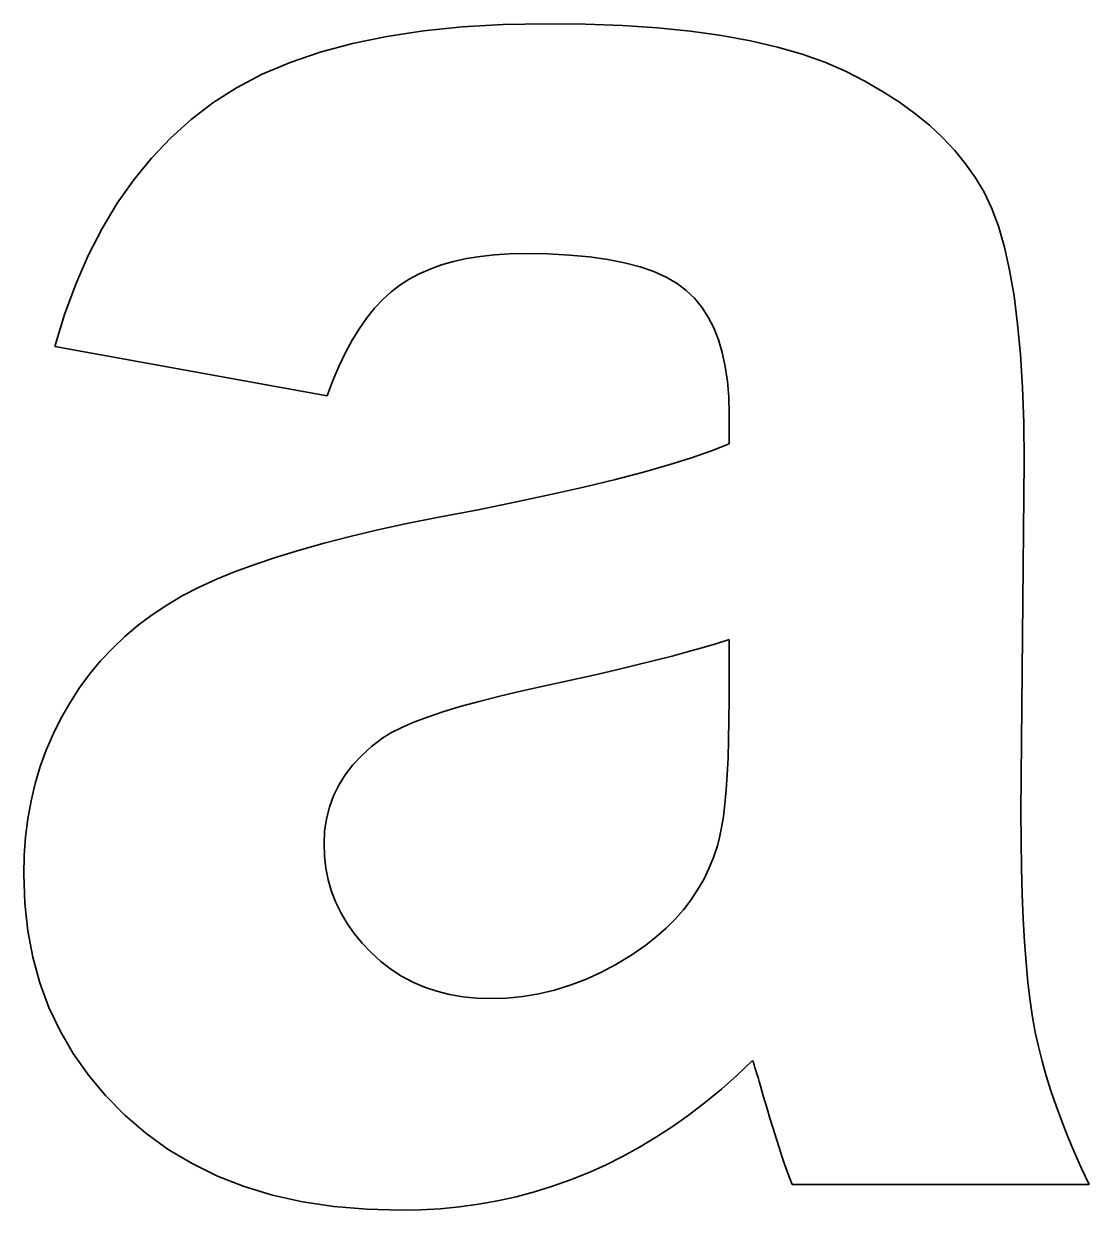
# Model space of a CAD drawing. Extents: x 23 to 417, y 3 to 294.
# Drawn here: x 222.6858 to 223.0938, y 105.4488 to 105.9031 of the extents above; entities that cross this region are included whole.
import ezdxf

# ---------------------------------------------------------------- set-up
doc = ezdxf.new("R2010")
doc.units = 0
doc.layers.get('0').update_dxf_attribs({"lineweight": 13})

# ---------------------------------------------------------------- blocks, each defined once
blk = doc.blocks.new('BLOCK4760')
at = {"color": 7, "lineweight": 35, "ltscale": 0.001772}
blk.add_line((9.4652, 32.9322), (9.5353, 32.9428), dxfattribs=at)
at = {"color": 7, "lineweight": 35, "ltscale": 0.001867}
for p, q in [((9.5353, 32.9428), (9.6096, 32.9504)), ((9.6401, 32.0261), (9.7133, 32.0409))]:
    blk.add_line(p, q, dxfattribs=at)
at = {"color": 7, "lineweight": 35, "ltscale": 0.001964}
blk.add_line((9.6096, 32.9504), (9.688, 32.9549), dxfattribs=at)
at = {"color": 7, "lineweight": 35, "ltscale": 0.002066}
blk.add_line((9.688, 32.9549), (9.7707, 32.9565), dxfattribs=at)
at = {"color": 7, "lineweight": 35, "ltscale": 0.001875}
blk.add_line((9.7707, 32.9565), (9.8457, 32.9556), dxfattribs=at)
at = {"color": 7, "lineweight": 35, "ltscale": 0.001777}
blk.add_line((9.8457, 32.9556), (9.9167, 32.9528), dxfattribs=at)
at = {"color": 7, "lineweight": 35, "ltscale": 0.001682}
blk.add_line((9.9167, 32.9528), (9.9838, 32.9483), dxfattribs=at)
at = {"color": 7, "lineweight": 35, "ltscale": 0.001588}
blk.add_line((9.9838, 32.9483), (10.047, 32.9419), dxfattribs=at)
at = {"color": 7, "lineweight": 35, "ltscale": 0.001495}
blk.add_line((10.047, 32.9419), (10.1063, 32.9337), dxfattribs=at)
at = {"color": 7, "lineweight": 35, "ltscale": 0.001599}
blk.add_line((9.3375, 32.902), (9.3993, 32.9186), dxfattribs=at)
at = {"color": 7, "lineweight": 35, "ltscale": 0.001683}
blk.add_line((9.3993, 32.9186), (9.4652, 32.9322), dxfattribs=at)
at = {"color": 7, "lineweight": 35, "ltscale": 0.001406}
blk.add_line((10.1063, 32.9337), (10.1616, 32.9237), dxfattribs=at)
at = {"color": 7, "lineweight": 35, "ltscale": 0.001319}
blk.add_line((10.1616, 32.9237), (10.213, 32.9118), dxfattribs=at)
at = {"color": 7, "lineweight": 35, "ltscale": 0.001521}
blk.add_line((9.2799, 32.8823), (9.3375, 32.902), dxfattribs=at)
at = {"color": 7, "lineweight": 35, "ltscale": 0.001235}
blk.add_line((10.213, 32.9118), (10.2605, 32.8982), dxfattribs=at)
at = {"color": 7, "lineweight": 35, "ltscale": 0.001156}
blk.add_line((10.2605, 32.8982), (10.3041, 32.8827), dxfattribs=at)
at = {"color": 7, "lineweight": 35, "ltscale": 0.001451}
blk.add_line((9.2265, 32.8596), (9.2799, 32.8823), dxfattribs=at)
at = {"color": 7, "lineweight": 35, "ltscale": 0.001081}
blk.add_line((10.3041, 32.8827), (10.3437, 32.8654), dxfattribs=at)
at = {"color": 7, "lineweight": 35, "ltscale": 0.001389}
blk.add_line((9.1773, 32.8338), (9.2265, 32.8596), dxfattribs=at)
at = {"color": 7, "lineweight": 35, "ltscale": 0.001026}
blk.add_line((10.3437, 32.8654), (10.3802, 32.8467), dxfattribs=at)
at = {"color": 7, "lineweight": 35, "ltscale": 0.000988714}
blk.add_line((10.3802, 32.8467), (10.4145, 32.827), dxfattribs=at)
at = {"color": 7, "lineweight": 35, "ltscale": 0.001336}
blk.add_line((9.1322, 32.805), (9.1773, 32.8338), dxfattribs=at)
at = {"color": 7, "lineweight": 35, "ltscale": 0.000954017}
blk.add_line((10.4145, 32.827), (10.4466, 32.8063), dxfattribs=at)
at = {"color": 7, "lineweight": 35, "ltscale": 0.001313}
blk.add_line((9.0905, 32.7731), (9.1322, 32.805), dxfattribs=at)
at = {"color": 7, "lineweight": 35, "ltscale": 0.000921816}
blk.add_line((10.4466, 32.8063), (10.4764, 32.7847), dxfattribs=at)
at = {"color": 7, "lineweight": 35, "ltscale": 0.000892637}
blk.add_line((10.4764, 32.7847), (10.504, 32.7621), dxfattribs=at)
at = {"color": 7, "lineweight": 35, "ltscale": 0.001316}
blk.add_line((9.0514, 32.7379), (9.0905, 32.7731), dxfattribs=at)
at = {"color": 7, "lineweight": 35, "ltscale": 0.000866947}
blk.add_line((10.504, 32.7621), (10.5294, 32.7384), dxfattribs=at)
at = {"color": 7, "lineweight": 35, "ltscale": 0.001328}
blk.add_line((9.0147, 32.6994), (9.0514, 32.7379), dxfattribs=at)
at = {"color": 7, "lineweight": 35, "ltscale": 0.000844684}
blk.add_line((10.5294, 32.7384), (10.5526, 32.7138), dxfattribs=at)
at = {"color": 7, "lineweight": 35, "ltscale": 0.000826231}
blk.add_line((10.5526, 32.7138), (10.5735, 32.6883), dxfattribs=at)
at = {"color": 7, "lineweight": 35, "ltscale": 0.001347}
blk.add_line((8.9806, 32.6577), (9.0147, 32.6994), dxfattribs=at)
at = {"color": 7, "lineweight": 35, "ltscale": 0.000811858}
blk.add_line((10.5735, 32.6883), (10.5922, 32.6617), dxfattribs=at)
at = {"color": 7, "lineweight": 35, "ltscale": 0.001374}
blk.add_line((8.9491, 32.6127), (8.9806, 32.6577), dxfattribs=at)
at = {"color": 7, "lineweight": 35, "ltscale": 0.000802387}
blk.add_line((10.5922, 32.6617), (10.6087, 32.6342), dxfattribs=at)
at = {"color": 7, "lineweight": 35, "ltscale": 0.000842189}
blk.add_line((10.6087, 32.6342), (10.6232, 32.6038), dxfattribs=at)
at = {"color": 7, "lineweight": 35, "ltscale": 0.001409}
blk.add_line((8.92, 32.5644), (8.9491, 32.6127), dxfattribs=at)
at = {"color": 7, "lineweight": 35, "ltscale": 0.000935471}
blk.add_line((10.6232, 32.6038), (10.6363, 32.5687), dxfattribs=at)
at = {"color": 7, "lineweight": 35, "ltscale": 0.001449}
blk.add_line((8.8936, 32.5128), (8.92, 32.5644), dxfattribs=at)
at = {"color": 7, "lineweight": 35, "ltscale": 0.001035}
blk.add_line((10.6363, 32.5687), (10.6478, 32.529), dxfattribs=at)
at = {"color": 7, "lineweight": 35, "ltscale": 0.001139}
for p, q in [((10.6478, 32.529), (10.6578, 32.4845)), ((10.005, 32.112), (10.0485, 32.1256))]:
    blk.add_line(p, q, dxfattribs=at)
at = {"color": 7, "lineweight": 35, "ltscale": 0.001496}
blk.add_line((8.8696, 32.458), (8.8936, 32.5128), dxfattribs=at)
at = {"color": 7, "lineweight": 35, "ltscale": 0.000630498}
blk.add_line((9.6178, 32.5068), (9.5932, 32.5014), dxfattribs=at)
at = {"color": 7, "lineweight": 35, "ltscale": 0.000657794}
blk.add_line((9.6438, 32.5111), (9.6178, 32.5068), dxfattribs=at)
at = {"color": 7, "lineweight": 35, "ltscale": 0.000686989}
blk.add_line((9.6711, 32.5141), (9.6438, 32.5111), dxfattribs=at)
at = {"color": 7, "lineweight": 35, "ltscale": 0.000717837}
blk.add_line((9.6997, 32.5159), (9.6711, 32.5141), dxfattribs=at)
at = {"color": 7, "lineweight": 35, "ltscale": 0.000750897}
blk.add_line((9.7298, 32.5165), (9.6997, 32.5159), dxfattribs=at)
at = {"color": 7, "lineweight": 35, "ltscale": 0.0011}
blk.add_line((9.7737, 32.5158), (9.7298, 32.5165), dxfattribs=at)
at = {"color": 7, "lineweight": 35, "ltscale": 0.001028}
blk.add_line((9.8148, 32.5137), (9.7737, 32.5158), dxfattribs=at)
at = {"color": 7, "lineweight": 35, "ltscale": 0.000957736}
blk.add_line((9.853, 32.5101), (9.8148, 32.5137), dxfattribs=at)
at = {"color": 7, "lineweight": 35, "ltscale": 0.000890569}
blk.add_line((9.8882, 32.5052), (9.853, 32.5101), dxfattribs=at)
at = {"color": 7, "lineweight": 35, "ltscale": 0.000824149}
blk.add_line((9.9206, 32.4988), (9.8882, 32.5052), dxfattribs=at)
at = {"color": 7, "lineweight": 35, "ltscale": 0.000561916}
blk.add_line((9.548, 32.4869), (9.5274, 32.4779), dxfattribs=at)
at = {"color": 7, "lineweight": 35, "ltscale": 0.000582563}
blk.add_line((9.5699, 32.4948), (9.548, 32.4869), dxfattribs=at)
at = {"color": 7, "lineweight": 35, "ltscale": 0.000604565}
blk.add_line((9.5932, 32.5014), (9.5699, 32.4948), dxfattribs=at)
at = {"color": 7, "lineweight": 35, "ltscale": 0.000761425}
blk.add_line((9.95, 32.4911), (9.9206, 32.4988), dxfattribs=at)
at = {"color": 7, "lineweight": 35, "ltscale": 0.000702355}
blk.add_line((9.9766, 32.4819), (9.95, 32.4911), dxfattribs=at)
at = {"color": 7, "lineweight": 35, "ltscale": 0.001246}
for p, q in [((10.6578, 32.4845), (10.6662, 32.4354)), ((8.8396, 31.0282), (8.8183, 31.0733))]:
    blk.add_line(p, q, dxfattribs=at)
at = {"color": 7, "lineweight": 35, "ltscale": 0.000530569}
blk.add_line((9.5082, 32.4676), (9.4903, 32.4561), dxfattribs=at)
at = {"color": 7, "lineweight": 35, "ltscale": 0.000544077}
blk.add_line((9.5274, 32.4779), (9.5082, 32.4676), dxfattribs=at)
at = {"color": 7, "lineweight": 35, "ltscale": 0.000647124}
blk.add_line((10.0002, 32.4713), (9.9766, 32.4819), dxfattribs=at)
at = {"color": 7, "lineweight": 35, "ltscale": 0.00059857}
blk.add_line((10.0209, 32.4593), (10.0002, 32.4713), dxfattribs=at)
at = {"color": 7, "lineweight": 35, "ltscale": 0.001548}
blk.add_line((8.8482, 32.3999), (8.8696, 32.458), dxfattribs=at)
at = {"color": 7, "lineweight": 35, "ltscale": 0.000548675}
blk.add_line((9.4735, 32.4431), (9.4573, 32.4283), dxfattribs=at)
at = {"color": 7, "lineweight": 35, "ltscale": 0.000532335}
blk.add_line((9.4903, 32.4561), (9.4735, 32.4431), dxfattribs=at)
at = {"color": 7, "lineweight": 35, "ltscale": 0.000557621}
blk.add_line((10.0387, 32.4459), (10.0209, 32.4593), dxfattribs=at)
at = {"color": 7, "lineweight": 35, "ltscale": 0.000541712}
blk.add_line((10.0543, 32.4308), (10.0387, 32.4459), dxfattribs=at)
at = {"color": 7, "lineweight": 35, "ltscale": 0.000569463}
blk.add_line((9.4573, 32.4283), (9.4417, 32.4117), dxfattribs=at)
at = {"color": 7, "lineweight": 35, "ltscale": 0.000548906}
blk.add_line((10.0682, 32.4138), (10.0543, 32.4308), dxfattribs=at)
at = {"color": 7, "lineweight": 35, "ltscale": 0.001356}
blk.add_line((10.6662, 32.4354), (10.6731, 32.3816), dxfattribs=at)
at = {"color": 7, "lineweight": 35, "ltscale": 0.001606}
blk.add_line((8.8293, 32.3385), (8.8482, 32.3999), dxfattribs=at)
at = {"color": 7, "lineweight": 35, "ltscale": 0.000619329}
blk.add_line((9.4268, 32.3933), (9.4126, 32.373), dxfattribs=at)
at = {"color": 7, "lineweight": 35, "ltscale": 0.000592716}
blk.add_line((9.4417, 32.4117), (9.4268, 32.3933), dxfattribs=at)
at = {"color": 7, "lineweight": 35, "ltscale": 0.000562789}
blk.add_line((10.0805, 32.395), (10.0682, 32.4138), dxfattribs=at)
at = {"color": 7, "lineweight": 35, "ltscale": 0.00058381}
blk.add_line((10.0911, 32.3742), (10.0805, 32.395), dxfattribs=at)
at = {"color": 7, "lineweight": 35, "ltscale": 0.000648366}
blk.add_line((9.4126, 32.373), (9.399, 32.3509), dxfattribs=at)
at = {"color": 7, "lineweight": 35, "ltscale": 0.000609914}
blk.add_line((10.1001, 32.3515), (10.0911, 32.3742), dxfattribs=at)
at = {"color": 7, "lineweight": 35, "ltscale": 0.001469}
blk.add_line((10.6731, 32.3816), (10.6785, 32.3231), dxfattribs=at)
at = {"color": 7, "lineweight": 35, "ltscale": 0.000679696}
blk.add_line((9.399, 32.3509), (9.386, 32.327), dxfattribs=at)
at = {"color": 7, "lineweight": 35, "ltscale": 0.00064205}
blk.add_line((10.1075, 32.3269), (10.1001, 32.3515), dxfattribs=at)
at = {"color": 7, "lineweight": 35, "ltscale": 0.013257}
blk.add_line((9.3512, 32.2443), (8.8293, 32.3385), dxfattribs=at)
at = {"color": 7, "lineweight": 35, "ltscale": 0.000712535}
blk.add_line((9.386, 32.327), (9.3738, 32.3013), dxfattribs=at)
at = {"color": 7, "lineweight": 35, "ltscale": 0.00067742}
blk.add_line((10.1132, 32.3004), (10.1075, 32.3269), dxfattribs=at)
at = {"color": 7, "lineweight": 35, "ltscale": 0.000747736}
blk.add_line((9.3738, 32.3013), (9.3621, 32.2737), dxfattribs=at)
at = {"color": 7, "lineweight": 35, "ltscale": 0.001583}
blk.add_line((10.6785, 32.3231), (10.6824, 32.2599), dxfattribs=at)
at = {"color": 7, "lineweight": 35, "ltscale": 0.000717354}
blk.add_line((10.1174, 32.272), (10.1132, 32.3004), dxfattribs=at)
at = {"color": 7, "lineweight": 35, "ltscale": 0.000783767}
blk.add_line((9.3621, 32.2737), (9.3512, 32.2443), dxfattribs=at)
at = {"color": 7, "lineweight": 35, "ltscale": 0.000759682}
blk.add_line((10.1198, 32.2417), (10.1174, 32.272), dxfattribs=at)
at = {"color": 7, "lineweight": 35, "ltscale": 0.001697}
blk.add_line((10.6824, 32.2599), (10.6847, 32.1921), dxfattribs=at)
at = {"color": 7, "lineweight": 35, "ltscale": 0.000805164}
blk.add_line((10.1206, 32.2095), (10.1198, 32.2417), dxfattribs=at)
at = {"color": 7, "lineweight": 35, "ltscale": 0.001432}
blk.add_line((10.1206, 32.1522), (10.1206, 32.2095), dxfattribs=at)
at = {"color": 7, "lineweight": 35, "ltscale": 0.001814}
blk.add_line((10.6847, 32.1921), (10.6854, 32.1195), dxfattribs=at)
at = {"color": 7, "lineweight": 35, "ltscale": 0.000902487}
blk.add_line((10.087, 32.139), (10.1206, 32.1522), dxfattribs=at)
at = {"color": 7, "lineweight": 35, "ltscale": 0.00102}
blk.add_line((10.0485, 32.1256), (10.087, 32.139), dxfattribs=at)
at = {"color": 7, "lineweight": 35, "ltscale": 0.016781}
blk.add_line((10.6854, 32.1195), (10.6793, 31.4483), dxfattribs=at)
at = {"color": 7, "lineweight": 35, "ltscale": 0.00138}
for p, q in [((9.9032, 32.0842), (9.9566, 32.0982)), ((9.1923, 30.7305), (9.1409, 30.7505))]:
    blk.add_line(p, q, dxfattribs=at)
at = {"color": 7, "lineweight": 35, "ltscale": 0.001259}
blk.add_line((9.9566, 32.0982), (10.005, 32.112), dxfattribs=at)
at = {"color": 7, "lineweight": 35, "ltscale": 0.001501}
blk.add_line((9.8448, 32.07), (9.9032, 32.0842), dxfattribs=at)
at = {"color": 7, "lineweight": 35, "ltscale": 0.001745}
blk.add_line((9.7133, 32.0409), (9.7815, 32.0556), dxfattribs=at)
at = {"color": 7, "lineweight": 35, "ltscale": 0.001623}
blk.add_line((9.7815, 32.0556), (9.8448, 32.07), dxfattribs=at)
at = {"color": 7, "lineweight": 35, "ltscale": 0.001488}
blk.add_line((9.5036, 31.9994), (9.5619, 32.011), dxfattribs=at)
at = {"color": 7, "lineweight": 35, "ltscale": 0.00199}
blk.add_line((9.5619, 32.011), (9.6401, 32.0261), dxfattribs=at)
at = {"color": 7, "lineweight": 35, "ltscale": 0.001355}
blk.add_line((9.3953, 31.9749), (9.448, 31.9873), dxfattribs=at)
at = {"color": 7, "lineweight": 35, "ltscale": 0.001421}
blk.add_line((9.448, 31.9873), (9.5036, 31.9994), dxfattribs=at)
at = {"color": 7, "lineweight": 35, "ltscale": 0.001223}
blk.add_line((9.2982, 31.9489), (9.3454, 31.9621), dxfattribs=at)
at = {"color": 7, "lineweight": 35, "ltscale": 0.001289}
blk.add_line((9.3454, 31.9621), (9.3953, 31.9749), dxfattribs=at)
at = {"color": 7, "lineweight": 35, "ltscale": 0.001159}
blk.add_line((9.2539, 31.9353), (9.2982, 31.9489), dxfattribs=at)
at = {"color": 7, "lineweight": 35, "ltscale": 0.001033}
blk.add_line((9.1736, 31.9069), (9.2124, 31.9213), dxfattribs=at)
at = {"color": 7, "lineweight": 35, "ltscale": 0.001096}
for p, q in [((9.2124, 31.9213), (9.2539, 31.9353)), ((10.6837, 31.2432), (10.6862, 31.1994))]:
    blk.add_line(p, q, dxfattribs=at)
at = {"color": 7, "lineweight": 35, "ltscale": 0.000911201}
blk.add_line((9.1046, 31.877), (9.1377, 31.8922), dxfattribs=at)
at = {"color": 7, "lineweight": 35, "ltscale": 0.000970787}
blk.add_line((9.1377, 31.8922), (9.1736, 31.9069), dxfattribs=at)
at = {"color": 7, "lineweight": 35, "ltscale": 0.000872512}
blk.add_line((9.0736, 31.861), (9.1046, 31.877), dxfattribs=at)
at = {"color": 7, "lineweight": 35, "ltscale": 0.000857985}
blk.add_line((9.044, 31.8436), (9.0736, 31.861), dxfattribs=at)
at = {"color": 7, "lineweight": 35, "ltscale": 0.000837115}
blk.add_line((8.989, 31.8048), (9.0158, 31.8249), dxfattribs=at)
at = {"color": 7, "lineweight": 35, "ltscale": 0.000845558}
blk.add_line((9.0158, 31.8249), (9.044, 31.8436), dxfattribs=at)
at = {"color": 7, "lineweight": 35, "ltscale": 0.000829938}
blk.add_line((8.9636, 31.7834), (8.989, 31.8048), dxfattribs=at)
at = {"color": 7, "lineweight": 35, "ltscale": 0.00082648}
blk.add_line((8.9397, 31.7606), (8.9636, 31.7834), dxfattribs=at)
at = {"color": 7, "lineweight": 35, "ltscale": 0.000825591}
blk.add_line((8.9171, 31.7365), (8.9397, 31.7606), dxfattribs=at)
at = {"color": 7, "lineweight": 35, "ltscale": 0.000741453}
blk.add_line((10.0712, 31.7624), (10.0427, 31.7544), dxfattribs=at)
at = {"color": 7, "lineweight": 35, "ltscale": 0.000677904}
blk.add_line((10.0972, 31.7702), (10.0712, 31.7624), dxfattribs=at)
at = {"color": 7, "lineweight": 35, "ltscale": 0.000614534}
blk.add_line((10.1206, 31.7777), (10.0972, 31.7702), dxfattribs=at)
at = {"color": 7, "lineweight": 35, "ltscale": 0.002865}
blk.add_line((10.1206, 31.6632), (10.1206, 31.7777), dxfattribs=at)
at = {"color": 7, "lineweight": 35, "ltscale": 0.0008274}
blk.add_line((8.896, 31.711), (8.9171, 31.7365), dxfattribs=at)
at = {"color": 7, "lineweight": 35, "ltscale": 0.000934265}
blk.add_line((9.9779, 31.7373), (9.9416, 31.7284), dxfattribs=at)
at = {"color": 7, "lineweight": 35, "ltscale": 0.000869698}
blk.add_line((10.0116, 31.746), (9.9779, 31.7373), dxfattribs=at)
at = {"color": 7, "lineweight": 35, "ltscale": 0.000805783}
blk.add_line((10.0427, 31.7544), (10.0116, 31.746), dxfattribs=at)
at = {"color": 7, "lineweight": 35, "ltscale": 0.000832249}
blk.add_line((8.8763, 31.6842), (8.896, 31.711), dxfattribs=at)
at = {"color": 7, "lineweight": 35, "ltscale": 0.001063}
blk.add_line((9.9027, 31.7192), (9.8613, 31.7096), dxfattribs=at)
at = {"color": 7, "lineweight": 35, "ltscale": 0.000999026}
blk.add_line((9.9416, 31.7284), (9.9027, 31.7192), dxfattribs=at)
at = {"color": 7, "lineweight": 35, "ltscale": 0.001184}
blk.add_line((9.7707, 31.6898), (9.7244, 31.6795), dxfattribs=at)
at = {"color": 7, "lineweight": 35, "ltscale": 0.001192}
blk.add_line((9.8173, 31.6998), (9.7707, 31.6898), dxfattribs=at)
at = {"color": 7, "lineweight": 35, "ltscale": 0.001127}
blk.add_line((9.8613, 31.7096), (9.8173, 31.6998), dxfattribs=at)
at = {"color": 7, "lineweight": 35, "ltscale": 0.000840215}
blk.add_line((8.858, 31.656), (8.8763, 31.6842), dxfattribs=at)
at = {"color": 7, "lineweight": 35, "ltscale": 0.001021}
blk.add_line((9.6815, 31.6694), (9.642, 31.6592), dxfattribs=at)
at = {"color": 7, "lineweight": 35, "ltscale": 0.001102}
blk.add_line((9.7244, 31.6795), (9.6815, 31.6694), dxfattribs=at)
at = {"color": 7, "lineweight": 35, "ltscale": 0.00084236}
blk.add_line((8.8413, 31.6267), (8.858, 31.656), dxfattribs=at)
at = {"color": 7, "lineweight": 35, "ltscale": 0.000862074}
blk.add_line((9.6057, 31.6491), (9.5727, 31.6391), dxfattribs=at)
at = {"color": 7, "lineweight": 35, "ltscale": 0.000941642}
blk.add_line((9.642, 31.6592), (9.6057, 31.6491), dxfattribs=at)
at = {"color": 7, "lineweight": 35, "ltscale": 0.001}
blk.add_line((10.1204, 31.6231), (10.1206, 31.6632), dxfattribs=at)
at = {"color": 7, "lineweight": 35, "ltscale": 0.000839019}
blk.add_line((8.8263, 31.5967), (8.8413, 31.6267), dxfattribs=at)
at = {"color": 7, "lineweight": 35, "ltscale": 0.000626412}
blk.add_line((9.5167, 31.6191), (9.4937, 31.6092), dxfattribs=at)
at = {"color": 7, "lineweight": 35, "ltscale": 0.00070397}
blk.add_line((9.543, 31.6291), (9.5167, 31.6191), dxfattribs=at)
at = {"color": 7, "lineweight": 35, "ltscale": 0.000781951}
blk.add_line((9.5727, 31.6391), (9.543, 31.6291), dxfattribs=at)
at = {"color": 7, "lineweight": 35, "ltscale": 0.000933976}
blk.add_line((10.1197, 31.5858), (10.1204, 31.6231), dxfattribs=at)
at = {"color": 7, "lineweight": 35, "ltscale": 0.000838786}
blk.add_line((8.8131, 31.5658), (8.8263, 31.5967), dxfattribs=at)
at = {"color": 7, "lineweight": 35, "ltscale": 0.000477907}
blk.add_line((9.474, 31.5993), (9.4576, 31.5895), dxfattribs=at)
at = {"color": 7, "lineweight": 35, "ltscale": 0.00055137}
blk.add_line((9.4937, 31.6092), (9.474, 31.5993), dxfattribs=at)
at = {"color": 7, "lineweight": 35, "ltscale": 0.000673715}
blk.add_line((9.4576, 31.5895), (9.4362, 31.5731), dxfattribs=at)
at = {"color": 7, "lineweight": 35, "ltscale": 0.000867559}
blk.add_line((10.1186, 31.5511), (10.1197, 31.5858), dxfattribs=at)
at = {"color": 7, "lineweight": 35, "ltscale": 0.000841315}
blk.add_line((8.8017, 31.5342), (8.8131, 31.5658), dxfattribs=at)
at = {"color": 7, "lineweight": 35, "ltscale": 0.000618927}
blk.add_line((9.4171, 31.5558), (9.4002, 31.5377), dxfattribs=at)
at = {"color": 7, "lineweight": 35, "ltscale": 0.000644163}
blk.add_line((9.4362, 31.5731), (9.4171, 31.5558), dxfattribs=at)
at = {"color": 7, "lineweight": 35, "ltscale": 0.000801644}
blk.add_line((10.117, 31.5191), (10.1186, 31.5511), dxfattribs=at)
at = {"color": 7, "lineweight": 35, "ltscale": 0.000846293}
blk.add_line((8.792, 31.5017), (8.8017, 31.5342), dxfattribs=at)
at = {"color": 7, "lineweight": 35, "ltscale": 0.0005991}
blk.add_line((9.4002, 31.5377), (9.3855, 31.5188), dxfattribs=at)
at = {"color": 7, "lineweight": 35, "ltscale": 0.000584711}
blk.add_line((9.3855, 31.5188), (9.3732, 31.4989), dxfattribs=at)
at = {"color": 7, "lineweight": 35, "ltscale": 0.000735728}
blk.add_line((10.115, 31.4897), (10.117, 31.5191), dxfattribs=at)
at = {"color": 7, "lineweight": 35, "ltscale": 0.000854569}
blk.add_line((8.7841, 31.4685), (8.792, 31.5017), dxfattribs=at)
at = {"color": 7, "lineweight": 35, "ltscale": 0.000575634}
blk.add_line((9.3732, 31.4989), (9.3631, 31.4782), dxfattribs=at)
at = {"color": 7, "lineweight": 35, "ltscale": 0.000670429}
blk.add_line((10.1125, 31.463), (10.115, 31.4897), dxfattribs=at)
at = {"color": 7, "lineweight": 35, "ltscale": 0.000864893}
blk.add_line((8.7779, 31.4345), (8.7841, 31.4685), dxfattribs=at)
at = {"color": 7, "lineweight": 35, "ltscale": 0.000573727}
blk.add_line((9.3631, 31.4782), (9.3552, 31.4567), dxfattribs=at)
at = {"color": 7, "lineweight": 35, "ltscale": 0.000605621}
blk.add_line((10.1096, 31.439), (10.1125, 31.463), dxfattribs=at)
at = {"color": 7, "lineweight": 35, "ltscale": 0.000577326}
blk.add_line((9.3552, 31.4567), (9.3495, 31.4343), dxfattribs=at)
at = {"color": 7, "lineweight": 35, "ltscale": 0.00054137}
blk.add_line((10.1062, 31.4176), (10.1096, 31.439), dxfattribs=at)
at = {"color": 7, "lineweight": 35, "ltscale": 0.001395}
blk.add_line((10.6793, 31.4483), (10.6796, 31.3925), dxfattribs=at)
at = {"color": 7, "lineweight": 35, "ltscale": 0.000877801}
blk.add_line((8.7735, 31.3996), (8.7779, 31.4345), dxfattribs=at)
at = {"color": 7, "lineweight": 35, "ltscale": 0.000587772}
blk.add_line((9.3495, 31.4343), (9.3462, 31.411), dxfattribs=at)
at = {"color": 7, "lineweight": 35, "ltscale": 0.000477843}
blk.add_line((10.1024, 31.3989), (10.1062, 31.4176), dxfattribs=at)
at = {"color": 7, "lineweight": 35, "ltscale": 0.000893513}
blk.add_line((8.7709, 31.364), (8.7735, 31.3996), dxfattribs=at)
at = {"color": 7, "lineweight": 35, "ltscale": 0.000603796}
blk.add_line((9.3462, 31.411), (9.345, 31.3869), dxfattribs=at)
at = {"color": 7, "lineweight": 35, "ltscale": 0.000415631}
blk.add_line((10.0981, 31.3828), (10.1024, 31.3989), dxfattribs=at)
at = {"color": 7, "lineweight": 35, "ltscale": 0.00132}
blk.add_line((10.6796, 31.3925), (10.6804, 31.3397), dxfattribs=at)
at = {"color": 7, "lineweight": 35, "ltscale": 0.000595914}
blk.add_line((9.345, 31.3869), (9.3459, 31.3631), dxfattribs=at)
at = {"color": 7, "lineweight": 35, "ltscale": 0.000582902}
blk.add_line((10.0908, 31.3606), (10.0981, 31.3828), dxfattribs=at)
at = {"color": 7, "lineweight": 35, "ltscale": 0.000911219}
blk.add_line((8.77, 31.3275), (8.7709, 31.364), dxfattribs=at)
at = {"color": 7, "lineweight": 35, "ltscale": 0.000583328}
blk.add_line((9.3459, 31.3631), (9.3486, 31.3399), dxfattribs=at)
at = {"color": 7, "lineweight": 35, "ltscale": 0.000579101}
blk.add_line((10.0821, 31.3392), (10.0908, 31.3606), dxfattribs=at)
at = {"color": 7, "lineweight": 35, "ltscale": 0.001368}
blk.add_line((8.7719, 31.2729), (8.77, 31.3275), dxfattribs=at)
at = {"color": 7, "lineweight": 35, "ltscale": 0.00057389}
blk.add_line((9.3486, 31.3399), (9.3531, 31.3174), dxfattribs=at)
at = {"color": 7, "lineweight": 35, "ltscale": 0.000577671}
blk.add_line((10.072, 31.3184), (10.0821, 31.3392), dxfattribs=at)
at = {"color": 7, "lineweight": 35, "ltscale": 0.001245}
blk.add_line((10.6804, 31.3397), (10.6818, 31.2899), dxfattribs=at)
at = {"color": 7, "lineweight": 35, "ltscale": 0.000568413}
blk.add_line((9.3531, 31.3174), (9.3594, 31.2955), dxfattribs=at)
at = {"color": 7, "lineweight": 35, "ltscale": 0.000579342}
blk.add_line((10.0604, 31.2983), (10.072, 31.3184), dxfattribs=at)
at = {"color": 7, "lineweight": 35, "ltscale": 0.000567412}
blk.add_line((9.3594, 31.2955), (9.3675, 31.2743), dxfattribs=at)
at = {"color": 7, "lineweight": 35, "ltscale": 0.000590107}
blk.add_line((10.033, 31.2603), (10.0475, 31.2789), dxfattribs=at)
at = {"color": 7, "lineweight": 35, "ltscale": 0.00058297}
blk.add_line((10.0475, 31.2789), (10.0604, 31.2983), dxfattribs=at)
at = {"color": 7, "lineweight": 35, "ltscale": 0.00117}
blk.add_line((10.6818, 31.2899), (10.6837, 31.2432), dxfattribs=at)
at = {"color": 7, "lineweight": 35, "ltscale": 0.001327}
blk.add_line((8.7777, 31.2201), (8.7719, 31.2729), dxfattribs=at)
at = {"color": 7, "lineweight": 35, "ltscale": 0.000570522}
blk.add_line((9.3675, 31.2743), (9.3775, 31.2538), dxfattribs=at)
at = {"color": 7, "lineweight": 35, "ltscale": 0.00059974}
blk.add_line((10.0172, 31.2423), (10.033, 31.2603), dxfattribs=at)
at = {"color": 7, "lineweight": 35, "ltscale": 0.000576921}
blk.add_line((9.3775, 31.2538), (9.3891, 31.2339), dxfattribs=at)
at = {"color": 7, "lineweight": 35, "ltscale": 0.000587581}
blk.add_line((9.3891, 31.2339), (9.4027, 31.2147), dxfattribs=at)
at = {"color": 7, "lineweight": 35, "ltscale": 0.000611488}
blk.add_line((9.9999, 31.225), (10.0172, 31.2423), dxfattribs=at)
at = {"color": 7, "lineweight": 35, "ltscale": 0.001294}
blk.add_line((8.7874, 31.1692), (8.7777, 31.2201), dxfattribs=at)
at = {"color": 7, "lineweight": 35, "ltscale": 0.000601657}
blk.add_line((9.4027, 31.2147), (9.418, 31.1961), dxfattribs=at)
at = {"color": 7, "lineweight": 35, "ltscale": 0.000625291}
blk.add_line((9.9812, 31.2084), (9.9999, 31.225), dxfattribs=at)
at = {"color": 7, "lineweight": 35, "ltscale": 0.00061975}
blk.add_line((9.418, 31.1961), (9.4351, 31.1782), dxfattribs=at)
at = {"color": 7, "lineweight": 35, "ltscale": 0.000860013}
blk.add_line((9.9326, 31.173), (9.961, 31.1925), dxfattribs=at)
at = {"color": 7, "lineweight": 35, "ltscale": 0.000642125}
blk.add_line((9.961, 31.1925), (9.9812, 31.2084), dxfattribs=at)
at = {"color": 7, "lineweight": 35, "ltscale": 0.001022}
blk.add_line((10.6862, 31.1994), (10.6892, 31.1586), dxfattribs=at)
at = {"color": 7, "lineweight": 35, "ltscale": 0.001269}
blk.add_line((8.801, 31.1203), (8.7874, 31.1692), dxfattribs=at)
at = {"color": 7, "lineweight": 35, "ltscale": 0.00062309}
blk.add_line((9.4351, 31.1782), (9.4536, 31.1614), dxfattribs=at)
at = {"color": 7, "lineweight": 35, "ltscale": 0.00083806}
blk.add_line((9.904, 31.1556), (9.9326, 31.173), dxfattribs=at)
at = {"color": 7, "lineweight": 35, "ltscale": 0.000614574}
blk.add_line((9.4536, 31.1614), (9.4731, 31.1465), dxfattribs=at)
at = {"color": 7, "lineweight": 35, "ltscale": 0.000608427}
blk.add_line((9.4731, 31.1465), (9.4935, 31.1333), dxfattribs=at)
at = {"color": 7, "lineweight": 35, "ltscale": 0.000819437}
blk.add_line((9.875, 31.1403), (9.904, 31.1556), dxfattribs=at)
at = {"color": 7, "lineweight": 35, "ltscale": 0.000948034}
blk.add_line((10.6892, 31.1586), (10.6928, 31.1209), dxfattribs=at)
at = {"color": 7, "lineweight": 35, "ltscale": 0.001253}
blk.add_line((8.8183, 31.0733), (8.801, 31.1203), dxfattribs=at)
at = {"color": 7, "lineweight": 35, "ltscale": 0.000607709}
blk.add_line((9.4935, 31.1333), (9.515, 31.1219), dxfattribs=at)
at = {"color": 7, "lineweight": 35, "ltscale": 0.00061083}
blk.add_line((9.515, 31.1219), (9.5374, 31.1122), dxfattribs=at)
at = {"color": 7, "lineweight": 35, "ltscale": 0.000790222}
blk.add_line((9.8162, 31.1157), (9.8458, 31.127), dxfattribs=at)
at = {"color": 7, "lineweight": 35, "ltscale": 0.000803039}
blk.add_line((9.8458, 31.127), (9.875, 31.1403), dxfattribs=at)
at = {"color": 7, "lineweight": 35, "ltscale": 0.000874313}
blk.add_line((10.6928, 31.1209), (10.6969, 31.0862), dxfattribs=at)
at = {"color": 7, "lineweight": 35, "ltscale": 0.000617765}
blk.add_line((9.5374, 31.1122), (9.5608, 31.1042), dxfattribs=at)
at = {"color": 7, "lineweight": 35, "ltscale": 0.000628776}
blk.add_line((9.5608, 31.1042), (9.5852, 31.0981), dxfattribs=at)
at = {"color": 7, "lineweight": 35, "ltscale": 0.000644214}
blk.add_line((9.5852, 31.0981), (9.6106, 31.0937), dxfattribs=at)
at = {"color": 7, "lineweight": 35, "ltscale": 0.000770572}
blk.add_line((9.7259, 31.0943), (9.7563, 31.0994), dxfattribs=at)
at = {"color": 7, "lineweight": 35, "ltscale": 0.00077323}
blk.add_line((9.7563, 31.0994), (9.7864, 31.1065), dxfattribs=at)
at = {"color": 7, "lineweight": 35, "ltscale": 0.000780203}
blk.add_line((9.7864, 31.1065), (9.8162, 31.1157), dxfattribs=at)
at = {"color": 7, "lineweight": 35, "ltscale": 0.000661697}
blk.add_line((9.6106, 31.0937), (9.6369, 31.091), dxfattribs=at)
at = {"color": 7, "lineweight": 35, "ltscale": 0.000683958}
blk.add_line((9.6369, 31.091), (9.6643, 31.0902), dxfattribs=at)
at = {"color": 7, "lineweight": 35, "ltscale": 0.000774809}
blk.add_line((9.6643, 31.0902), (9.6952, 31.0912), dxfattribs=at)
at = {"color": 7, "lineweight": 35, "ltscale": 0.000770574}
blk.add_line((9.6952, 31.0912), (9.7259, 31.0943), dxfattribs=at)
at = {"color": 7, "lineweight": 35, "ltscale": 0.000802103}
blk.add_line((10.6969, 31.0862), (10.7016, 31.0544), dxfattribs=at)
at = {"color": 7, "lineweight": 35, "ltscale": 0.000729844}
blk.add_line((10.7016, 31.0544), (10.7069, 31.0257), dxfattribs=at)
at = {"color": 7, "lineweight": 35, "ltscale": 0.001249}
blk.add_line((8.8648, 30.985), (8.8396, 31.0282), dxfattribs=at)
at = {"color": 7, "lineweight": 35, "ltscale": 0.000701393}
blk.add_line((10.7069, 31.0257), (10.7129, 30.9983), dxfattribs=at)
at = {"color": 7, "lineweight": 35, "ltscale": 0.00126}
blk.add_line((8.8938, 30.9438), (8.8648, 30.985), dxfattribs=at)
at = {"color": 7, "lineweight": 35, "ltscale": 0.000716487}
blk.add_line((10.7129, 30.9983), (10.7199, 30.9705), dxfattribs=at)
at = {"color": 7, "lineweight": 35, "ltscale": 0.001019}
blk.add_line((10.1656, 30.9715), (10.136, 30.9435), dxfattribs=at)
at = {"color": 7, "lineweight": 35, "ltscale": 9.619e-05}
blk.add_line((10.167, 30.9679), (10.1656, 30.9715), dxfattribs=at)
at = {"color": 7, "lineweight": 35, "ltscale": 0.000113994}
blk.add_line((10.1684, 30.9635), (10.167, 30.9679), dxfattribs=at)
at = {"color": 7, "lineweight": 35, "ltscale": 0.00013209}
blk.add_line((10.1701, 30.9585), (10.1684, 30.9635), dxfattribs=at)
at = {"color": 7, "lineweight": 35, "ltscale": 0.00073233}
blk.add_line((10.7199, 30.9705), (10.7278, 30.9423), dxfattribs=at)
at = {"color": 7, "lineweight": 35, "ltscale": 0.001282}
blk.add_line((8.9267, 30.9045), (8.8938, 30.9438), dxfattribs=at)
at = {"color": 7, "lineweight": 35, "ltscale": 0.001002}
blk.add_line((10.136, 30.9435), (10.1059, 30.917), dxfattribs=at)
at = {"color": 7, "lineweight": 35, "ltscale": 0.000149611}
blk.add_line((10.1719, 30.9528), (10.1701, 30.9585), dxfattribs=at)
at = {"color": 7, "lineweight": 35, "ltscale": 0.000167475}
blk.add_line((10.1738, 30.9464), (10.1719, 30.9528), dxfattribs=at)
at = {"color": 7, "lineweight": 35, "ltscale": 0.000185263}
blk.add_line((10.176, 30.9393), (10.1738, 30.9464), dxfattribs=at)
at = {"color": 7, "lineweight": 35, "ltscale": 0.000203151}
blk.add_line((10.1782, 30.9315), (10.176, 30.9393), dxfattribs=at)
at = {"color": 7, "lineweight": 35, "ltscale": 0.000748424}
blk.add_line((10.7278, 30.9423), (10.7367, 30.9137), dxfattribs=at)
at = {"color": 7, "lineweight": 35, "ltscale": 0.000986792}
blk.add_line((10.1059, 30.917), (10.0754, 30.892), dxfattribs=at)
at = {"color": 7, "lineweight": 35, "ltscale": 0.000221065}
blk.add_line((10.1807, 30.923), (10.1782, 30.9315), dxfattribs=at)
at = {"color": 7, "lineweight": 35, "ltscale": 0.000238843}
blk.add_line((10.1833, 30.9138), (10.1807, 30.923), dxfattribs=at)
at = {"color": 7, "lineweight": 35, "ltscale": 0.00131}
blk.add_line((8.9634, 30.8671), (8.9267, 30.9045), dxfattribs=at)
at = {"color": 7, "lineweight": 35, "ltscale": 0.000256764}
blk.add_line((10.1861, 30.9039), (10.1833, 30.9138), dxfattribs=at)
at = {"color": 7, "lineweight": 35, "ltscale": 0.00057226}
blk.add_line((10.1926, 30.882), (10.1861, 30.9039), dxfattribs=at)
at = {"color": 7, "lineweight": 35, "ltscale": 0.000764812}
blk.add_line((10.7367, 30.9137), (10.7466, 30.8848), dxfattribs=at)
at = {"color": 7, "lineweight": 35, "ltscale": 0.000972866}
blk.add_line((10.0754, 30.892), (10.0445, 30.8683), dxfattribs=at)
at = {"color": 7, "lineweight": 35, "ltscale": 0.000543842}
blk.add_line((10.1988, 30.8611), (10.1926, 30.882), dxfattribs=at)
at = {"color": 7, "lineweight": 35, "ltscale": 0.000782063}
blk.add_line((10.7466, 30.8848), (10.7574, 30.8554), dxfattribs=at)
at = {"color": 7, "lineweight": 35, "ltscale": 0.001324}
blk.add_line((9.0035, 30.8325), (8.9634, 30.8671), dxfattribs=at)
at = {"color": 7, "lineweight": 35, "ltscale": 0.000959592}
blk.add_line((10.0445, 30.8683), (10.0132, 30.8461), dxfattribs=at)
at = {"color": 7, "lineweight": 35, "ltscale": 0.000516585}
blk.add_line((10.2048, 30.8414), (10.1988, 30.8611), dxfattribs=at)
at = {"color": 7, "lineweight": 35, "ltscale": 0.000799678}
blk.add_line((10.7574, 30.8554), (10.7692, 30.8257), dxfattribs=at)
at = {"color": 7, "lineweight": 35, "ltscale": 0.001323}
blk.add_line((9.0464, 30.8015), (9.0035, 30.8325), dxfattribs=at)
at = {"color": 7, "lineweight": 35, "ltscale": 0.000937558}
blk.add_line((9.9815, 30.8254), (9.9493, 30.806), dxfattribs=at)
at = {"color": 7, "lineweight": 35, "ltscale": 0.000947769}
blk.add_line((10.0132, 30.8461), (9.9815, 30.8254), dxfattribs=at)
at = {"color": 7, "lineweight": 35, "ltscale": 0.000488039}
blk.add_line((10.2107, 30.8227), (10.2048, 30.8414), dxfattribs=at)
at = {"color": 7, "lineweight": 35, "ltscale": 0.000817821}
blk.add_line((10.7692, 30.8257), (10.7819, 30.7955), dxfattribs=at)
at = {"color": 7, "lineweight": 35, "ltscale": 0.001333}
blk.add_line((9.0922, 30.7742), (9.0464, 30.8015), dxfattribs=at)
at = {"color": 7, "lineweight": 35, "ltscale": 0.000928273}
blk.add_line((9.9493, 30.806), (9.9168, 30.7881), dxfattribs=at)
at = {"color": 7, "lineweight": 35, "ltscale": 0.000460817}
blk.add_line((10.2163, 30.8052), (10.2107, 30.8227), dxfattribs=at)
at = {"color": 7, "lineweight": 35, "ltscale": 0.000432477}
blk.add_line((10.2217, 30.7888), (10.2163, 30.8052), dxfattribs=at)
at = {"color": 7, "lineweight": 35, "ltscale": 0.000921226}
blk.add_line((9.9168, 30.7881), (9.8838, 30.7716), dxfattribs=at)
at = {"color": 7, "lineweight": 35, "ltscale": 0.000404614}
blk.add_line((10.2269, 30.7734), (10.2217, 30.7888), dxfattribs=at)
at = {"color": 7, "lineweight": 35, "ltscale": 0.000836321}
blk.add_line((10.7819, 30.7955), (10.7956, 30.765), dxfattribs=at)
at = {"color": 7, "lineweight": 35, "ltscale": 0.001353}
blk.add_line((9.1409, 30.7505), (9.0922, 30.7742), dxfattribs=at)
at = {"color": 7, "lineweight": 35, "ltscale": 0.000910537}
blk.add_line((9.8505, 30.7566), (9.8167, 30.743), dxfattribs=at)
at = {"color": 7, "lineweight": 35, "ltscale": 0.00091481}
blk.add_line((9.8838, 30.7716), (9.8505, 30.7566), dxfattribs=at)
at = {"color": 7, "lineweight": 35, "ltscale": 0.000377151}
blk.add_line((10.232, 30.7592), (10.2269, 30.7734), dxfattribs=at)
at = {"color": 7, "lineweight": 35, "ltscale": 0.000349255}
blk.add_line((10.2367, 30.7461), (10.232, 30.7592), dxfattribs=at)
at = {"color": 7, "lineweight": 35, "ltscale": 0.00085523}
blk.add_line((10.7956, 30.765), (10.8102, 30.7341), dxfattribs=at)
at = {"color": 7, "lineweight": 35, "ltscale": 0.000908521}
blk.add_line((9.8167, 30.743), (9.7825, 30.7308), dxfattribs=at)
at = {"color": 7, "lineweight": 35, "ltscale": 0.000321545}
blk.add_line((10.2414, 30.7341), (10.2367, 30.7461), dxfattribs=at)
at = {"color": 7, "lineweight": 35, "ltscale": 0.014222}
blk.add_line((10.8102, 30.7341), (10.2414, 30.7341), dxfattribs=at)
at = {"color": 7, "lineweight": 35, "ltscale": 0.001418}
blk.add_line((9.2466, 30.7141), (9.1923, 30.7305), dxfattribs=at)
at = {"color": 7, "lineweight": 35, "ltscale": 0.001465}
blk.add_line((9.3038, 30.7014), (9.2466, 30.7141), dxfattribs=at)
at = {"color": 7, "lineweight": 35, "ltscale": 0.000911089}
blk.add_line((9.7126, 30.7108), (9.6771, 30.7029), dxfattribs=at)
at = {"color": 7, "lineweight": 35, "ltscale": 0.000909208}
blk.add_line((9.7478, 30.7201), (9.7126, 30.7108), dxfattribs=at)
at = {"color": 7, "lineweight": 35, "ltscale": 0.000907352}
blk.add_line((9.7825, 30.7308), (9.7478, 30.7201), dxfattribs=at)
at = {"color": 7, "lineweight": 35, "ltscale": 0.001517}
blk.add_line((9.3638, 30.6923), (9.3038, 30.7014), dxfattribs=at)
at = {"color": 7, "lineweight": 35, "ltscale": 0.001578}
blk.add_line((9.4267, 30.6868), (9.3638, 30.6923), dxfattribs=at)
at = {"color": 7, "lineweight": 35, "ltscale": 0.000936919}
blk.add_line((9.5676, 30.6878), (9.5302, 30.6857), dxfattribs=at)
at = {"color": 7, "lineweight": 35, "ltscale": 0.000927493}
blk.add_line((9.6045, 30.6914), (9.5676, 30.6878), dxfattribs=at)
at = {"color": 7, "lineweight": 35, "ltscale": 0.000921014}
blk.add_line((9.641, 30.6964), (9.6045, 30.6914), dxfattribs=at)
at = {"color": 7, "lineweight": 35, "ltscale": 0.000914624}
blk.add_line((9.6771, 30.7029), (9.641, 30.6964), dxfattribs=at)
at = {"color": 7, "lineweight": 35, "ltscale": 0.001642}
blk.add_line((9.4924, 30.685), (9.4267, 30.6868), dxfattribs=at)
at = {"color": 7, "lineweight": 35, "ltscale": 0.00094622}
blk.add_line((9.5302, 30.6857), (9.4924, 30.685), dxfattribs=at)

msp = doc.modelspace()

# ---------------------------------------------------------------- block references
at = {"lineweight": 0, "xscale": 0.2, "yscale": 0.2, "zscale": 0.2}
msp.add_blockref('BLOCK4760', (220.93177, 99.31183), dxfattribs=at)

doc.saveas('drawing.dxf')
